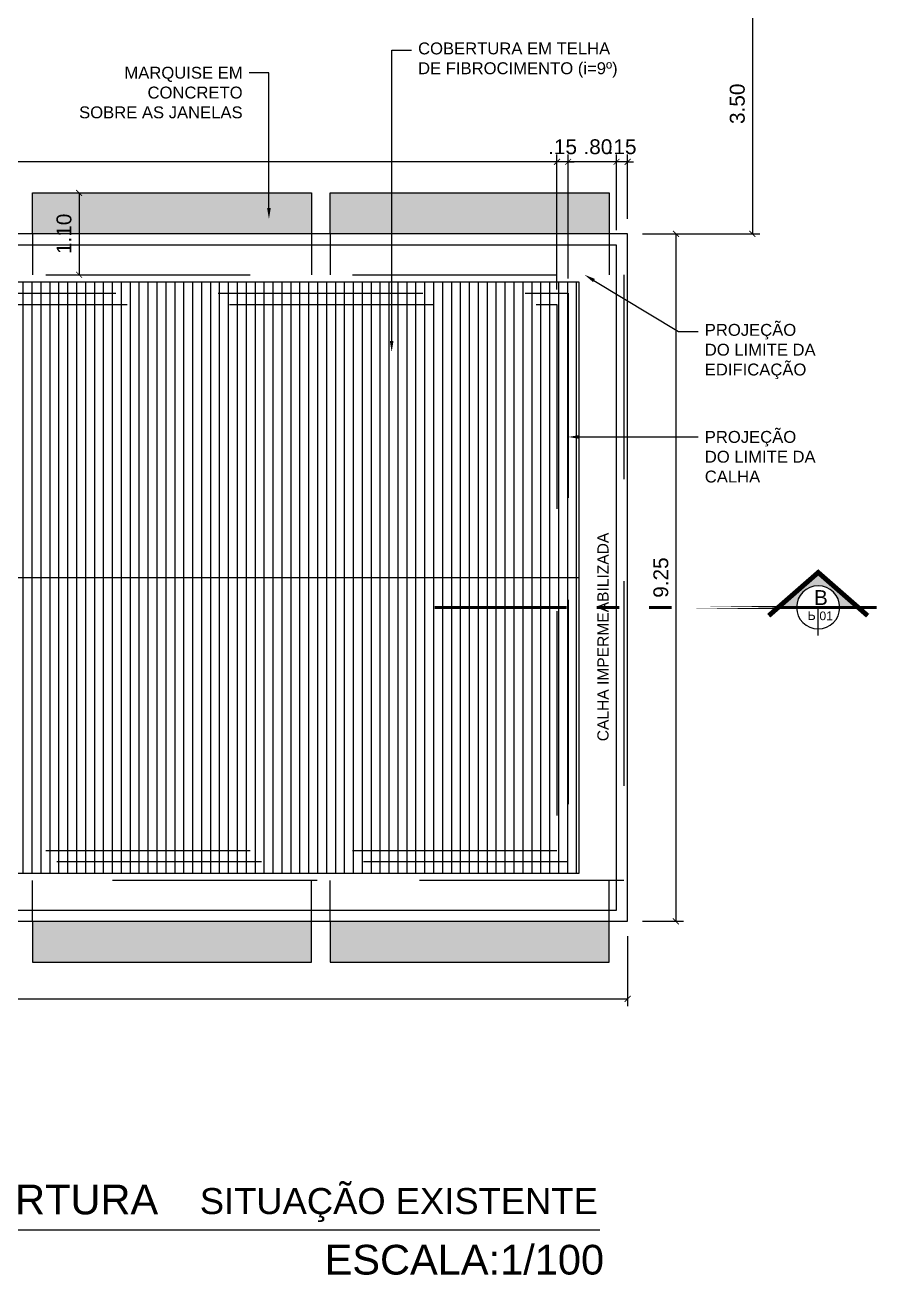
# Model space of a CAD drawing. Header units: metres. Extents: x 2304 to 3408, y 318 to 588.
# Drawn here: x 2503.48 to 2514.95, y 350.05 to 366.87 of the extents above; entities that cross this region are included whole.
import ezdxf
from ezdxf import colors
from ezdxf.entities.mleader import LeaderData, LeaderLine
from ezdxf.enums import TextEntityAlignment as Align
from ezdxf.math import Vec2, Vec3

# ---------------------------------------------------------------- set-up
doc = ezdxf.new("R2010")
doc.units = ezdxf.units.M
doc.header["$LTSCALE"] = 5.5
doc.header["$MEASUREMENT"] = 0
doc.header["$PDMODE"] = 1
doc.linetypes.add('DASHED', pattern=[0.75, 0.5, -0.25])
for name, color, linetype, lineweight in [('2prancha', 4, 'Continuous', 18), ('COTAS', 1, 'Continuous', 0), ('PENA 04', 4, 'Continuous', 25), ('PENA 05', 5, 'Continuous', 25), ('texto', 3, 'Continuous', 25), ('TXT ESP VEST', 50, 'Continuous', 0)]:
    doc.layers.add(name, color=color, linetype=linetype, lineweight=lineweight)
for name, color, linetype in [('COTA 1 100', 2, 'Continuous'), ('HACHURA', 251, 'Continuous'), ('PENA 0.05', 8, 'Continuous'), ('PENA 0.2', 2, 'Continuous'), ('PENA 01', 1, 'Continuous'), ('PENA 02', 2, 'Continuous'), ('projeção', 7, 'DASHED'), ('TXT ESPECIFICAÇÃO', 7, 'Continuous'), ('TXT ESPECIFICAÇÕES', 7, 'Continuous')]:
    doc.layers.add(name, color=color, linetype=linetype)
doc.styles.add('Luana', font='arial.ttf')
doc.styles.get("Standard").update_dxf_attribs({"font": 'arial.ttf'})
doc.dimstyles.new('arial100', dxfattribs={"dimtxt": 0.2, "dimasz": 0.08, "dimexe": 0.1, "dimexo": 0.2, "dimgap": 0.1, "dimtad": 1, "dimzin": 4, "dimdsep": 46, "dimtxsty": 'Luana', "dimblk": 'ARCHTICK', "dimcen": 0, "dimclrd": 7, "dimclre": 7, "dimclrt": 256, "dimadec": 0, "dimazin": 0, "dimtfac": 1, "dimtix": 1, "dimtmove": 0, "dimatfit": 3, "dimldrblk": 'CLOSEDBLANK', "dimfxl": 0, "dimlwd": 5, "dimlwe": 5, "dimarcsym": 0})

# ---------------------------------------------------------------- blocks, each defined once
blk = doc.blocks.new('esrer')
at = {"layer": 'PENA 02'}
blk.add_hatch(color=251, dxfattribs=at).paths.add_polyline_path([(-0.29, 0), (-0.537, 0), (0, -0.47), (0.537, 0), (0.29, 0, -1)])
at = {"layer": 'COTAS', "ltscale": 50}
blk.add_lwpolyline([(0, 0.378), (0, 0)], dxfattribs=at)
at = {"layer": 'PENA 02', "color": 1, "const_width": 0.0392}
for points in [[(-5.159, 0), (-3.381, 0)], [(-2.98, 0), (-2.675, 0)], [(-2.274, 0), (-1.969, 0)]]:
    blk.add_lwpolyline(points, dxfattribs=at)
blk.add_lwpolyline([(-1.648, 0), (0.785, 0)], close=True, dxfattribs=at)
at = {"layer": 'PENA 02', "const_width": 0.0654}
blk.add_lwpolyline([(0.665, 0.112), (0, -0.47), (-0.665, 0.112)], dxfattribs=at)
at = {"layer": 'PENA 02'}
blk.add_circle((0, 0), 0.29, dxfattribs=at)
at = {"layer": 'PENA 02', "style": 'Luana'}
for tag, height, p in [('PRANCHA', 0.117, (0.107, 0.057)), ('CORTE', 0.2, (0.036, -0.233))]:
    blk.add_attdef(tag, text='', height=height, dxfattribs=at).set_placement(p, align=Align.CENTER)
at = {"layer": 'texto', "color": 250, "style": 'Luana'}
blk.add_text('P', height=0.117, dxfattribs=at).set_placement((-0.143, 0.053))
blk = doc.blocks.new('_ArchTick')
at = {"color": 0, "linetype": 'ByBlock', "const_width": 0.15}
blk.add_lwpolyline([(-0.5, -0.5), (0.5, 0.5)], dxfattribs=at)
blk = doc.blocks.new('*D46')
at = {"layer": 'COTA 1 100', "color": 7, "lineweight": 5}
for p, q in [((2511.436, 365.029), (2511.356, 365.029)), ((2511.436, 364.11), (2511.436, 365.129)), ((2511.586, 365.029), (2511.436, 365.029)), ((2511.586, 364.26), (2511.586, 365.129)), ((2511.586, 365.029), (2511.666, 365.029))]:
    blk.add_line(p, q, dxfattribs=at)
at = {"layer": 'Defpoints', "color": 0}
for p in [(2511.436, 365.029), (2511.586, 364.06), (2511.436, 363.91)]:
    blk.add_point(p, dxfattribs=at)
at = {"layer": 'COTA 1 100', "color": 7, "lineweight": 5, "xscale": 0.08, "yscale": 0.08, "zscale": 0.08}
blk.add_blockref('_ArchTick', (2511.436, 365.029), dxfattribs=at)
at = {"layer": 'COTA 1 100', "color": 7, "lineweight": 5, "xscale": 0.08, "yscale": 0.08, "zscale": 0.08, "rotation": 180}
blk.add_blockref('_ArchTick', (2511.586, 365.029), dxfattribs=at)
at = {"layer": 'COTA 1 100', "insert": (2511.511, 365.231), "char_height": 0.2, "attachment_point": 5, "style": 'Luana'}
blk.add_mtext('.15', dxfattribs=at)
blk = doc.blocks.new('_ClosedBlank')
at = {"layer": '2prancha', "color": 0, "lineweight": -2}
for p, q in [((-1, 0.17), (0, 0)), ((-1, 0.17), (-1, -0.17)), ((0, 0), (-1, -0.17))]:
    blk.add_line(p, q, dxfattribs=at)
blk = doc.blocks.new('*D47')
at = {"layer": 'COTA 1 100', "color": 7, "lineweight": 5}
for p, q in [((2512.286, 367.56), (2513.363, 367.56)), ((2513.263, 367.56), (2513.263, 364.06)), ((2511.786, 364.06), (2513.363, 364.06))]:
    blk.add_line(p, q, dxfattribs=at)
at = {"layer": 'Defpoints', "color": 0}
for p in [(2512.086, 367.56), (2511.586, 364.06), (2513.263, 364.06)]:
    blk.add_point(p, dxfattribs=at)
at = {"layer": 'COTA 1 100', "color": 7, "lineweight": 5, "xscale": 0.08, "yscale": 0.08, "zscale": 0.08}
for p, rotation in [((2513.263, 367.56), 90), ((2513.263, 364.06), 270)]:
    blk.add_blockref('_ArchTick', p, dxfattribs=dict(at, rotation=rotation))
at = {"layer": 'COTA 1 100', "insert": (2513.061, 365.81), "char_height": 0.2, "attachment_point": 5, "rotation": 90, "style": 'Luana'}
blk.add_mtext('3.50', dxfattribs=at)
blk = doc.blocks.new('*D48')
at = {"layer": 'COTA 1 100', "color": 7, "lineweight": 5}
for p, q in [((2511.786, 364.06), (2512.335, 364.06)), ((2512.235, 364.06), (2512.235, 354.81)), ((2511.786, 354.81), (2512.335, 354.81))]:
    blk.add_line(p, q, dxfattribs=at)
at = {"layer": 'Defpoints', "color": 0}
for p in [(2511.586, 364.06), (2511.586, 354.81), (2512.235, 354.81)]:
    blk.add_point(p, dxfattribs=at)
at = {"layer": 'COTA 1 100', "color": 7, "lineweight": 5, "xscale": 0.08, "yscale": 0.08, "zscale": 0.08}
for p, rotation in [((2512.235, 364.06), 90), ((2512.235, 354.81), 270)]:
    blk.add_blockref('_ArchTick', p, dxfattribs=dict(at, rotation=rotation))
at = {"layer": 'COTA 1 100', "insert": (2512.033, 359.435), "char_height": 0.2, "attachment_point": 5, "rotation": 90, "style": 'Luana'}
blk.add_mtext('9.25', dxfattribs=at)
blk = doc.blocks.new('*D61')
at = {"layer": 'COTA 1 100', "color": 7, "lineweight": 5}
for p, q in [((2510.786, 363.46), (2510.786, 365.129)), ((2511.586, 365.029), (2510.786, 365.029)), ((2511.586, 364.26), (2511.586, 365.129))]:
    blk.add_line(p, q, dxfattribs=at)
at = {"layer": 'Defpoints', "color": 0}
for p in [(2510.786, 365.029), (2511.586, 364.06), (2510.786, 363.26)]:
    blk.add_point(p, dxfattribs=at)
at = {"layer": 'COTA 1 100', "color": 7, "lineweight": 5, "xscale": 0.08, "yscale": 0.08, "zscale": 0.08, "rotation": 180}
blk.add_blockref('_ArchTick', (2510.786, 365.029), dxfattribs=at)
at = {"layer": 'COTA 1 100', "color": 7, "lineweight": 5, "xscale": 0.08, "yscale": 0.08, "zscale": 0.08}
blk.add_blockref('_ArchTick', (2511.586, 365.029), dxfattribs=at)
at = {"layer": 'COTA 1 100', "insert": (2511.186, 365.231), "char_height": 0.2, "attachment_point": 5, "style": 'Luana'}
blk.add_mtext('.80', dxfattribs=at)
blk = doc.blocks.new('*D62')
at = {"layer": 'COTA 1 100', "color": 7, "lineweight": 5}
for p, q in [((2510.636, 365.029), (2510.556, 365.029)), ((2510.636, 363.31), (2510.636, 365.129)), ((2510.786, 365.029), (2510.636, 365.029)), ((2510.786, 363.46), (2510.786, 365.129)), ((2510.786, 365.029), (2510.866, 365.029))]:
    blk.add_line(p, q, dxfattribs=at)
at = {"layer": 'Defpoints', "color": 0}
for p in [(2510.636, 365.029), (2510.786, 363.26), (2510.636, 363.11)]:
    blk.add_point(p, dxfattribs=at)
at = {"layer": 'COTA 1 100', "color": 7, "lineweight": 5, "xscale": 0.08, "yscale": 0.08, "zscale": 0.08}
blk.add_blockref('_ArchTick', (2510.636, 365.029), dxfattribs=at)
at = {"layer": 'COTA 1 100', "color": 7, "lineweight": 5, "xscale": 0.08, "yscale": 0.08, "zscale": 0.08, "rotation": 180}
blk.add_blockref('_ArchTick', (2510.786, 365.029), dxfattribs=at)
at = {"layer": 'COTA 1 100', "insert": (2510.711, 365.231), "char_height": 0.2, "attachment_point": 5, "style": 'Luana'}
blk.add_mtext('.15', dxfattribs=at)
blk = doc.blocks.new('*D63')
at = {"layer": 'COTA 1 100', "color": 7, "lineweight": 5}
for p, q in [((2493.256, 363.31), (2493.256, 365.129)), ((2510.636, 365.029), (2493.256, 365.029)), ((2510.636, 363.31), (2510.636, 365.129))]:
    blk.add_line(p, q, dxfattribs=at)
at = {"layer": 'Defpoints', "color": 0}
for p in [(2493.256, 365.029), (2493.256, 363.11), (2510.636, 363.11)]:
    blk.add_point(p, dxfattribs=at)
at = {"layer": 'COTA 1 100', "color": 7, "lineweight": 5, "xscale": 0.08, "yscale": 0.08, "zscale": 0.08, "rotation": 180}
blk.add_blockref('_ArchTick', (2493.256, 365.029), dxfattribs=at)
at = {"layer": 'COTA 1 100', "color": 7, "lineweight": 5, "xscale": 0.08, "yscale": 0.08, "zscale": 0.08}
blk.add_blockref('_ArchTick', (2510.636, 365.029), dxfattribs=at)
at = {"layer": 'COTA 1 100', "insert": (2501.946, 365.231), "char_height": 0.2, "attachment_point": 5, "style": 'Luana'}
blk.add_mtext('17.38', dxfattribs=at)
blk = doc.blocks.new('*D80')
at = {"layer": 'COTA 1 100', "color": 7, "lineweight": 5}
for p, q in [((2491.336, 354.61), (2491.336, 353.667)), ((2511.586, 354.61), (2511.586, 353.667)), ((2491.336, 353.767), (2511.586, 353.767))]:
    blk.add_line(p, q, dxfattribs=at)
at = {"layer": 'Defpoints', "color": 0}
for p in [(2491.336, 354.81), (2511.586, 354.81), (2511.586, 353.767)]:
    blk.add_point(p, dxfattribs=at)
at = {"layer": 'COTA 1 100', "color": 7, "lineweight": 5, "xscale": 0.08, "yscale": 0.08, "zscale": 0.08, "rotation": 180}
blk.add_blockref('_ArchTick', (2491.336, 353.767), dxfattribs=at)
at = {"layer": 'COTA 1 100', "color": 7, "lineweight": 5, "xscale": 0.08, "yscale": 0.08, "zscale": 0.08}
blk.add_blockref('_ArchTick', (2511.586, 353.767), dxfattribs=at)
at = {"layer": 'COTA 1 100', "insert": (2501.461, 353.969), "char_height": 0.2, "attachment_point": 5, "style": 'Luana'}
blk.add_mtext('20.25', dxfattribs=at)
blk = doc.blocks.new('*D82')
at = {"layer": 'COTA 1 100', "color": 7, "lineweight": 5}
for p, q in [((2503.786, 364.61), (2504.31, 364.61)), ((2504.21, 364.61), (2504.21, 363.51)), ((2503.786, 363.51), (2504.31, 363.51))]:
    blk.add_line(p, q, dxfattribs=at)
at = {"layer": 'Defpoints', "color": 0}
for p in [(2503.586, 364.61), (2503.586, 363.51), (2504.21, 363.51)]:
    blk.add_point(p, dxfattribs=at)
at = {"layer": 'COTA 1 100', "color": 7, "lineweight": 5, "xscale": 0.08, "yscale": 0.08, "zscale": 0.08}
for p, rotation in [((2504.21, 364.61), 90), ((2504.21, 363.51), 270)]:
    blk.add_blockref('_ArchTick', p, dxfattribs=dict(at, rotation=rotation))
at = {"layer": 'COTA 1 100', "insert": (2504.008, 364.06), "char_height": 0.2, "attachment_point": 5, "rotation": 90, "style": 'Luana'}
blk.add_mtext('1.10', dxfattribs=at)

msp = doc.modelspace()

# ---------------------------------------------------------------- hatches: boundary and pattern name
at = {"layer": 'HACHURA'}
h = msp.add_hatch(dxfattribs=at)
h.set_pattern_fill('AR-CONC', color=256, scale=0.1, style=0)
h.set_pattern_definition([(50, (4982.5056, 712.2715), (0.71726018, -0.06275213), [0.075, -0.825]), (355, (4982.5056, 712.2715), (-0.13875133, 0.75219213), [0.06, -0.66]), (100.4514, (4982.5654, 712.26625), (0.57850938, 0.68943954), [0.0637402, -0.70114211]), (46.1842, (4982.5056, 712.4715), (1.06724105, -0.165519), [0.1125, -1.2375]), (96.6356, (4982.5945, 712.4577), (0.9346627, 0.97411787), [0.0956103, -1.051713]), (351.1842, (4982.5056, 712.4715), (0.93466195, 0.9741186), [0.09, -0.99]), (21, (4982.6056, 712.4215), (0.59690705, -0.40261889), [0.075, -0.825]), (326, (4982.6056, 712.4215), (0.24331533, 0.72515005), [0.06, -0.66]), (71.4514, (4982.65534, 712.3879), (0.84022263, 0.3225305), [0.0637402, -0.70114211]), (37.5, (4982.5056, 712.27148), (0.012159855, 0.332893854), [0, -0.652, 0, -0.67, 0, -0.6625]), (7.5, (4982.5056, 712.27148), (0.263069537, 0.39441171), [0, -0.382, 0, -0.637, 0, -0.2525]), (327.5, (4982.2826, 712.27148), (0.533822436, -0.022554872), [0, -0.25, 0, -0.78, 0, -1.035]), (317.5, (4982.1826, 712.2715), (0.58318617, 0.10010498), [0, -0.325, 0, -0.518, 0, -0.735])])
h.paths.add_polyline_path([(2491.336, 359.36), (2490.786, 359.36), (2490.786, 355.61), (2491.336, 355.61)])
h.paths.add_polyline_path([(2491.336, 362.058), (2490.786, 362.058), (2490.786, 359.61), (2491.336, 359.61)])
h.paths.add_polyline_path([(2491.336, 363.36), (2490.786, 363.36), (2490.786, 362.058), (2491.336, 362.058)])
h.paths.add_polyline_path([(2503.336, 364.61), (2499.586, 364.61), (2499.586, 364.06), (2503.336, 364.06)])
h.paths.add_polyline_path([(2507.336, 364.61), (2503.586, 364.61), (2503.586, 364.06), (2507.336, 364.06)])
h.paths.add_polyline_path([(2511.336, 364.61), (2507.586, 364.61), (2507.586, 364.06), (2511.336, 364.06)])
h.paths.add_polyline_path([(2511.336, 354.81), (2507.586, 354.81), (2507.586, 354.26), (2511.336, 354.26)])
h.paths.add_polyline_path([(2507.336, 354.81), (2503.586, 354.81), (2503.586, 354.26), (2507.336, 354.26)])
h.paths.add_polyline_path([(2503.336, 354.81), (2499.586, 354.81), (2499.586, 354.26), (2503.336, 354.26)])
h.paths.add_polyline_path([(2499.336, 354.81), (2495.586, 354.81), (2495.586, 354.26), (2499.336, 354.26)])
h.paths.add_polyline_path([(2495.336, 354.81), (2491.586, 354.81), (2491.586, 354.26), (2495.336, 354.26)])
at = {"layer": 'PENA 01', "ltscale": 1.5}
h = msp.add_hatch(dxfattribs=at)
h.set_pattern_fill('_USER,_O', color=256, scale=0.12, angle=90, pattern_type=0)
h.set_pattern_definition([(90, (0.5, -23.45), (-0.12, 7e-18), [])])
h.paths.add_polyline_path([(2499.885, 360.437), (2501.461, 361.347), (2503.037, 360.437)], flags=16)
h.paths.add_polyline_path([(2491.986, 359.435), (2491.986, 355.46), (2510.936, 355.46), (2510.936, 359.435)])
h.paths.add_polyline_path([(2499.885, 358.433), (2503.037, 358.433), (2501.461, 357.522)], flags=16)
h.paths.add_polyline_path([(2493.556, 363.41), (2493.556, 361.282), (2491.986, 361.282), (2491.986, 359.435), (2510.936, 359.435), (2510.936, 363.41)])

# ---------------------------------------------------------------- linework, layer by layer
at = {"layer": 'PENA 02'}
for points in [[(2503.586, 364.06), (2503.586, 364.61), (2507.336, 364.61), (2507.336, 364.06)], [(2507.586, 364.06), (2507.586, 364.61), (2511.336, 364.61), (2511.336, 364.06)], [(2503.586, 354.81), (2503.586, 354.26), (2507.336, 354.26), (2507.336, 354.81)], [(2507.586, 354.81), (2507.586, 354.26), (2511.336, 354.26), (2511.336, 354.81)]]:
    msp.add_lwpolyline(points, dxfattribs=at)
msp.add_lwpolyline([(2493.556, 363.41), (2493.556, 361.282), (2491.986, 361.282), (2491.986, 355.46), (2510.936, 355.46), (2510.936, 363.41), (2493.556, 363.41)], close=True, dxfattribs=at)
at = {"layer": 'PENA 04'}
for points in [[(2491.336, 354.81), (2511.586, 354.81), (2511.586, 364.06), (2491.336, 364.06)], [(2491.486, 354.96), (2511.436, 354.96), (2511.436, 363.91), (2491.486, 363.91)]]:
    msp.add_lwpolyline(points, close=True, dxfattribs=at)
at = {"layer": 'PENA 05'}
msp.add_line((2491.986, 359.435), (2510.936, 359.435), dxfattribs=at)
at = {"layer": 'projeção'}
for p, q in [((2503.586, 364.06), (2503.586, 363.51)), ((2507.336, 364.06), (2507.336, 363.51)), ((2507.586, 364.06), (2507.586, 363.51)), ((2511.336, 364.06), (2511.336, 363.51)), ((2503.586, 354.81), (2503.586, 355.36)), ((2507.336, 354.81), (2507.336, 355.36)), ((2507.586, 354.81), (2507.586, 355.36)), ((2511.336, 354.81), (2511.336, 355.36))]:
    msp.add_line(p, q, dxfattribs=at)
for points in [[(2491.386, 363.51), (2511.536, 363.51), (2511.536, 355.36), (2491.386, 355.36)], [(2492.136, 361.13), (2493.706, 361.13), (2493.706, 363.26), (2510.786, 363.26), (2510.786, 355.61), (2492.136, 355.61), (2492.136, 361.13)], [(2492.286, 360.98), (2493.856, 360.98), (2493.856, 363.11), (2510.636, 363.11), (2510.636, 355.76), (2492.286, 355.76), (2492.286, 360.98)]]:
    msp.add_lwpolyline(points, close=True, dxfattribs=at)
at = {"layer": 'TXT ESPECIFICAÇÃO', "linetype": 'ByBlock'}
msp.add_line((2498.259, 350.658), (2511.212, 350.658), dxfattribs=at)

# ---------------------------------------------------------------- block references
at = {"layer": 'TXT ESP VEST'}
ref = msp.add_blockref('esrer', (2514.148, 359.034), dxfattribs=dict(at, xscale=-1, rotation=180))
ref.add_attrib('PRANCHA', '01', dxfattribs={"layer": 'PENA 02', "height": 0.1167, "style": 'Luana'}).set_placement((2514.255, 358.862), align=Align.CENTER)
ref.add_attrib('CORTE', 'B', dxfattribs={"layer": 'PENA 02', "height": 0.2, "style": 'Luana'}).set_placement((2514.184, 359.066), align=Align.CENTER)

# ---------------------------------------------------------------- texts
at = {"layer": 'PENA 0.05', "style": 'Luana'}
msp.add_text('SITUAÇÃO EXISTENTE', height=0.35, dxfattribs=at).set_placement((2505.833, 350.871))
at = {"layer": 'PENA 0.2', "style": 'Luana'}
for s, p in [('PLANTA DE COBERTURA', (2498.506, 350.867)), ('ESCALA:1/100', (2507.511, 350.057))]:
    msp.add_text(s, height=0.4, dxfattribs=at).set_placement(p)
at = {"layer": 'texto', "color": 7, "ltscale": 0.05, "insert": (2511.255, 358.636), "char_height": 0.15, "width": 10.51663, "attachment_point": 5, "rotation": 90, "style": 'Luana'}
msp.add_mtext('CALHA IMPERMEABILIZADA', dxfattribs=at)

# ---------------------------------------------------------------- dimensions: what is measured, and where the dimension line sits
at = {"layer": 'COTA 1 100'}
for base, p1, p2, picture, middle in [((2513.263, 364.06), (2512.086, 367.56), (2511.586, 364.06), '*D47', (2513.061, 365.81)), ((2504.21, 363.51), (2503.586, 364.61), (2503.586, 363.51), '*D82', (2504.008, 364.06)), ((2512.235, 354.81), (2511.586, 364.06), (2511.586, 354.81), '*D48', (2512.033, 359.435))]:
    dim = msp.add_linear_dim(base=base, p1=p1, p2=p2, angle=90, dimstyle='arial100', dxfattribs=at)
    dim.commit()
    dim.dimension.update_dxf_attribs({"geometry": picture, "text_midpoint": middle})
for base, p1, p2, picture, middle in [((2493.256, 365.029), (2510.636, 363.11), (2493.256, 363.11), '*D63', (2501.946, 365.231)), ((2510.636, 365.029), (2510.786, 363.26), (2510.636, 363.11), '*D62', (2510.711, 365.231)), ((2510.786, 365.029), (2511.586, 364.06), (2510.786, 363.26), '*D61', (2511.186, 365.231))]:
    dim = msp.add_linear_dim(base=base, p1=p1, p2=p2, dimstyle='arial100', override={"dimtmove": 1}, dxfattribs=at)
    dim.commit()
    dim.dimension.update_dxf_attribs({"geometry": picture, "text_midpoint": middle})
for base, p1, p2, picture, middle in [((2511.436, 365.029), (2511.586, 364.06), (2511.436, 363.91), '*D46', (2511.511, 365.231)), ((2511.586, 353.767), (2491.336, 354.81), (2511.586, 354.81), '*D80', (2501.461, 353.969))]:
    dim = msp.add_linear_dim(base=base, p1=p1, p2=p2, dimstyle='arial100', dxfattribs=at)
    dim.commit()
    dim.dimension.update_dxf_attribs({"geometry": picture, "text_midpoint": middle})

# ---------------------------------------------------------------- leaders
at = {"layer": 'TXT ESPECIFICAÇÕES', "ltscale": 0.05}
ml = msp.add_multileader_mtext('Standard', dxfattribs=at)
ml.set_content('COBERTURA EM TELHA\\PDE FIBROCIMENTO (i=9º)', color=256)
ml.set_leader_properties()
ml.build(insert=Vec2(0, 0))
ml.multileader.update_dxf_attribs({"dogleg_length": 0.36, "arrow_head_size": 0.15})
ctx = ml.context
ctx.base_point, ctx.char_height, ctx.arrow_head_size, ctx.landing_gap_size, ctx.plane_origin = Vec3(2508.678, 366.532), 0.16, 0.15, 0.09, Vec3(2503.383, 371.508)
notes = []
notes.append((ctx, [(0, (1, 1, 0), (2508.414, 366.532), (1, 0), 0.264, [(0, [(2508.413, 362.469)], 0, [])])]))
ctx.mtext.insert, ctx.mtext.flow_direction = Vec3(2508.768, 366.635), 5
ml = msp.add_multileader_mtext('Standard', dxfattribs=at)
ml.set_content('MARQUISE EM\\PCONCRETO\\PSOBRE AS JANELAS', color=256)
ml.set_leader_properties()
ml.build(insert=Vec2(0, 0))
ml.multileader.update_dxf_attribs({"dogleg_length": 0.36, "arrow_head_size": 0.15})
ctx = ml.context
ctx.base_point, ctx.char_height, ctx.arrow_head_size, ctx.landing_gap_size, ctx.plane_origin = Vec3(2504.142, 366.227), 0.16, 0.15, 0.09, Vec3(2498.722, 376.907)
ctx.text_align_type = 2
notes.append((ctx, [(1, (1, 1, 0), (2506.763, 366.227), (-1, 0), 0.264, [(0, [(2506.763, 364.259)], 0, [])])]))
ctx.mtext.insert, ctx.mtext.alignment, ctx.mtext.flow_direction = Vec3(2506.409, 366.308), 3, 5
ml = msp.add_multileader_mtext('Standard', dxfattribs=at)
ml.set_content('PROJEÇÃO\\PDO LIMITE DA\\PEDIFICAÇÃO', color=256)
ml.set_leader_properties()
ml.build(insert=Vec2(0, 0))
ml.multileader.update_dxf_attribs({"dogleg_length": 0.36, "arrow_head_size": 0.15})
ctx = ml.context
ctx.base_point, ctx.char_height, ctx.arrow_head_size, ctx.landing_gap_size, ctx.plane_origin = Vec3(2512.533, 362.745), 0.16, 0.15, 0.09, Vec3(2498.722, 375.393)
notes.append((ctx, [(0, (1, 1, 0), (2512.268, 362.745), (1, 0), 0.264, [(0, [(2511.005, 363.51)], 0, [])])]))
ctx.mtext.insert, ctx.mtext.flow_direction = Vec3(2512.623, 362.848), 5
ml = msp.add_multileader_mtext('Standard', dxfattribs=at)
ml.set_content('PROJEÇÃO\\PDO LIMITE DA\\PCALHA', color=256)
ml.set_leader_properties()
ml.build(insert=Vec2(0, 0))
ml.multileader.update_dxf_attribs({"dogleg_length": 0.36, "arrow_head_size": 0.15})
ctx = ml.context
ctx.base_point, ctx.char_height, ctx.arrow_head_size, ctx.landing_gap_size, ctx.plane_origin = Vec3(2512.533, 361.327), 0.16, 0.15, 0.09, Vec3(2498.722, 373.975)
notes.append((ctx, [(0, (1, 1, 0), (2512.268, 361.327), (1, 0), 0.264, [(0, [(2510.786, 361.327)], 0, [])])]))
ctx.mtext.insert, ctx.mtext.flow_direction = Vec3(2512.623, 361.408), 5
for ctx, leaders in notes:
    for number, flags, end, landing, length, lines in leaders:
        leader = LeaderData()
        leader.index, (leader.has_last_leader_line, leader.has_dogleg_vector, leader.attachment_direction) = number, flags
        leader.last_leader_point, leader.dogleg_vector, leader.dogleg_length = Vec3(end), Vec3(landing), length
        for number, points, colour, breaks in lines:
            line = LeaderLine()
            line.index, line.vertices, line.color, line.breaks = number, Vec3.list(points), colors.encode_raw_color(colour), breaks
            leader.lines.append(line)
        ctx.leaders.append(leader)

doc.saveas('drawing.dxf')
